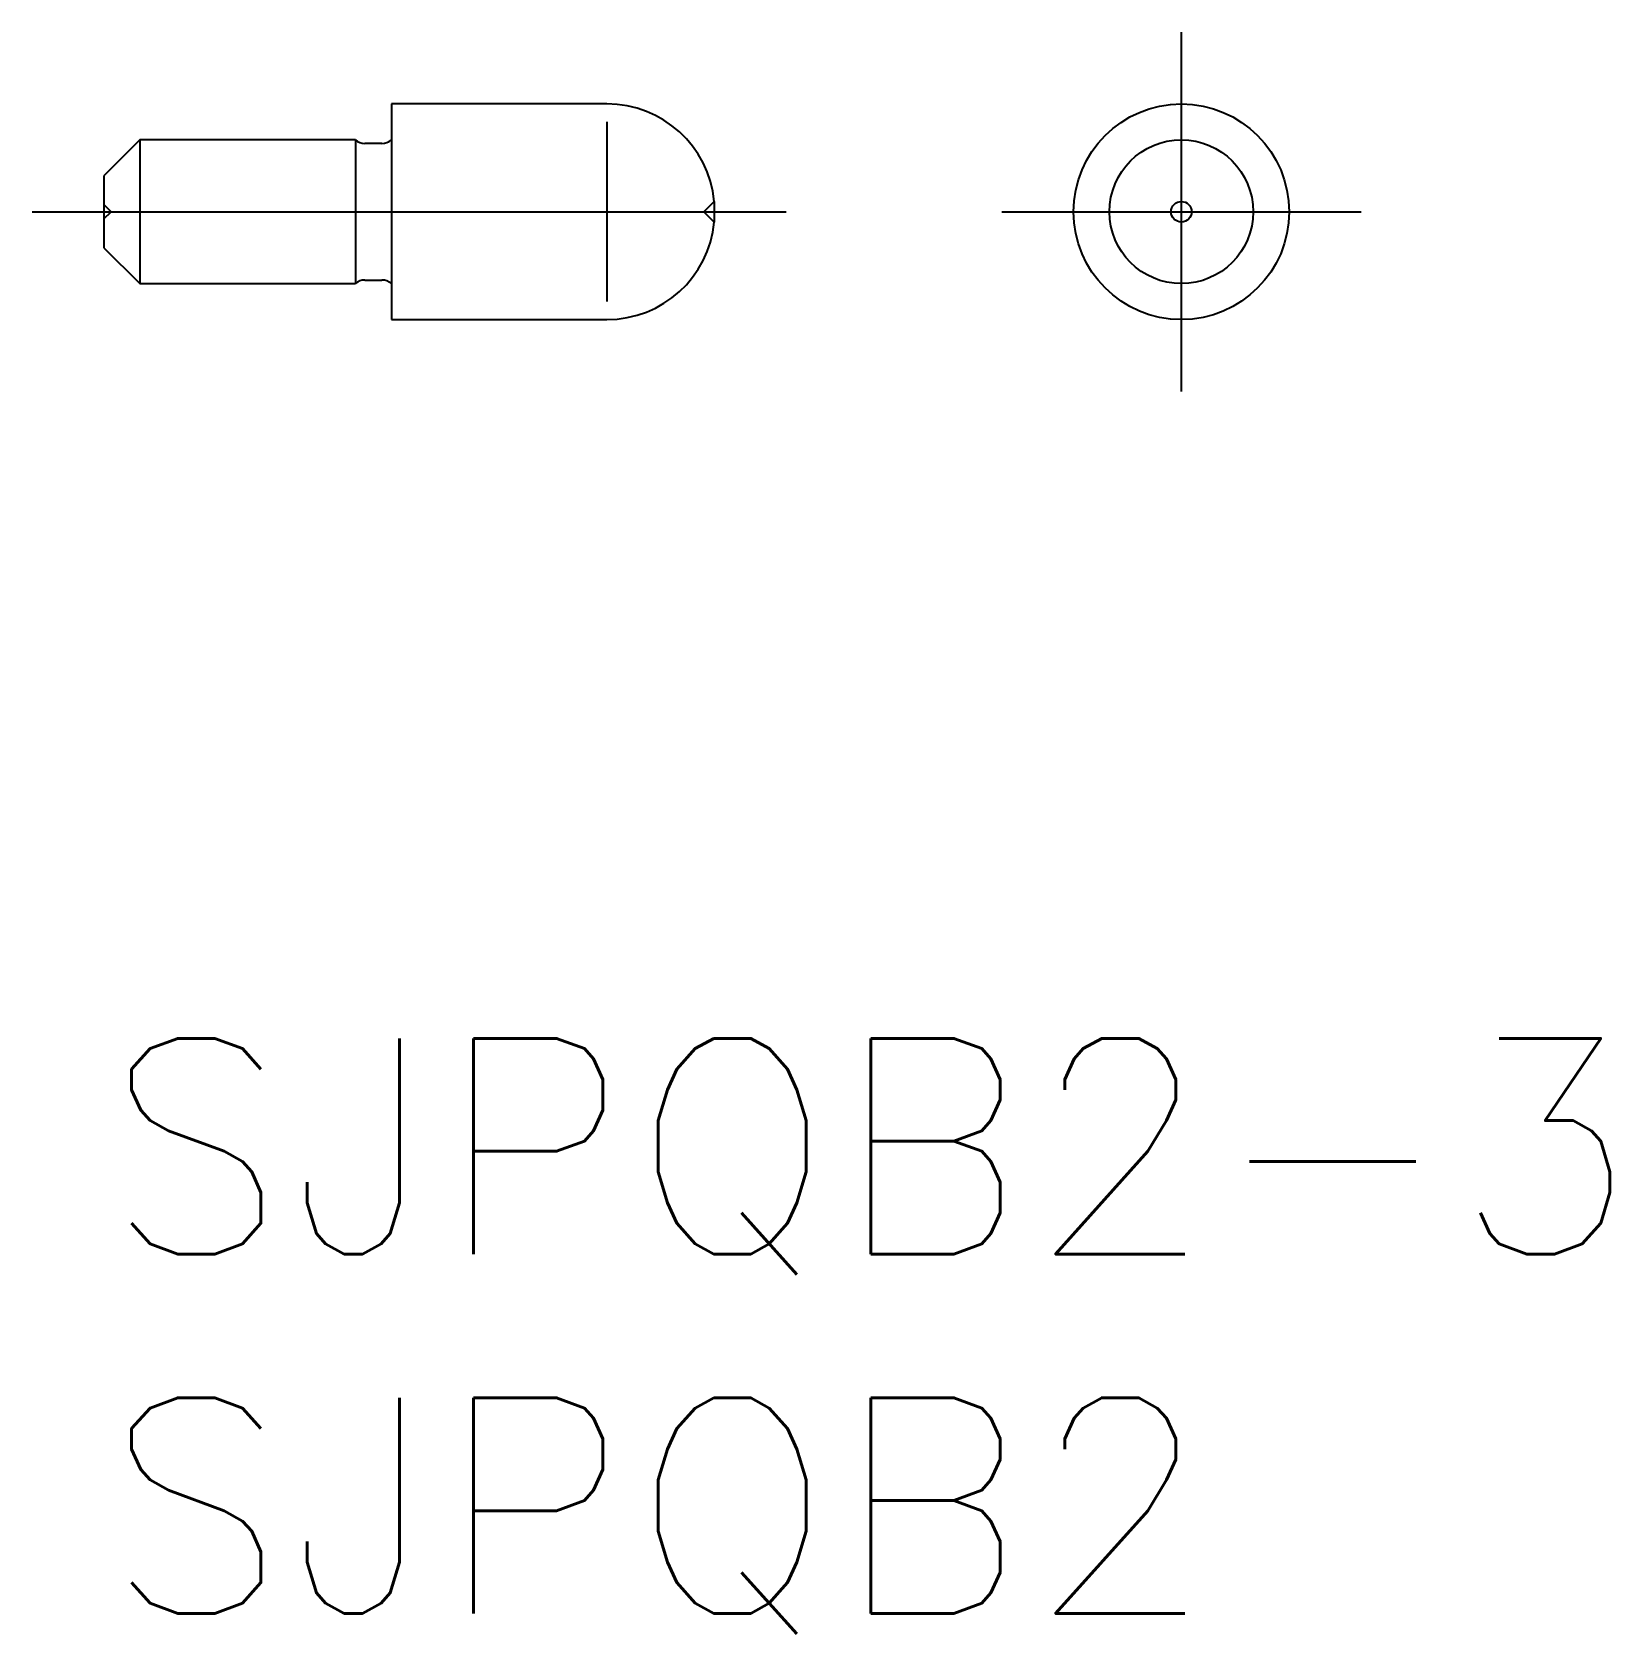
# Model space of a CAD drawing. Extents: x -1 to 21, y -8.3 to 14.
import ezdxf

# ---------------------------------------------------------------- set-up
doc = ezdxf.new("R2010")
doc.units = 0
doc.header["$LTSCALE"] = 0.5
doc.linetypes.add('CENTER', pattern=[50.8, 31.75, -6.35, 6.35, -6.35])
doc.linetypes.add('DASHED', pattern=[19.05, 12.7, -6.35])
for name, color, linetype in [('MSM_CENTER', 1, 'CENTER'), ('MSM_CONTINUOUS', 7, 'CONTINUOUS'), ('MSM_DASHED', 4, 'DASHED'), ('MSM_NARROW', 5, 'CONTINUOUS'), ('MSM_PART_NUMBER', 7, 'CONTINUOUS')]:
    doc.layers.add(name, color=color, linetype=linetype)
doc.styles.get("Standard").update_dxf_attribs({"font": 'txt.shx', "height": 0.5, "bigfont": 'bigfont.shx'})

# ---------------------------------------------------------------- blocks, each defined once
blk = doc.blocks.new('*U15')
at = {"layer": 'MSM_PART_NUMBER'}
blk.add_text('SJPQB2-3', height=3, dxfattribs=at).set_placement((0, -3))
blk = doc.blocks.new('*U16')
at = {"layer": 'MSM_PART_NUMBER'}
blk.add_text('SJPQB2', height=3, dxfattribs=at).set_placement((0, -8))

msp = doc.modelspace()

# ---------------------------------------------------------------- linework, layer by layer
at = {"layer": 'MSM_CENTER'}
for p, q in [((14.993, 9), (14.993, 14)), ((-1, 11.5), (9.493, 11.5)), ((12.493, 11.5), (17.493, 11.5))]:
    msp.add_line(p, q, dxfattribs=at)
at = {"layer": 'MSM_CONTINUOUS'}
for p, q in [((7, 13), (4, 13)), ((4, 13), (4, 10)), ((0.5, 12.5), (0, 12)), ((3.5, 12.5), (0.5, 12.5)), ((0.5, 12.5), (0.5, 10.5)), ((3.5, 12.5), (3.5, 10.5)), ((3.868, 12.45), (3.632, 12.45)), ((0, 12), (0, 11)), ((8.493, 11.643), (8.493, 11.357)), ((0, 11), (0.5, 10.5)), ((0.5, 10.5), (3.5, 10.5)), ((3.632, 10.55), (3.868, 10.55)), ((4, 10), (7, 10))]:
    msp.add_line(p, q, dxfattribs=at)
for radius in [1.5, 0.143]:
    msp.add_circle((14.993, 11.5), radius, dxfattribs=at)
for centre, radius, start, end in [((7, 11.5), 1.5, 5.4764, 90), ((3.632, 12.65), 0.2, 228.5904, 270), ((3.868, 12.65), 0.2, 270, 311.4096), ((7, 11.5), 1.5, 270, 354.5236), ((3.632, 10.35), 0.2, 90, 131.4096), ((3.868, 10.35), 0.2, 48.5904, 90)]:
    msp.add_arc(centre, radius, start, end, dxfattribs=at)
at = {"layer": 'MSM_DASHED'}
for p, q in [((0.1, 11.5), (0, 11.6)), ((8.493, 11.643), (8.35, 11.5)), ((0, 11.4), (0.1, 11.5)), ((8.35, 11.5), (8.493, 11.357))]:
    msp.add_line(p, q, dxfattribs=at)
msp.add_circle((14.993, 11.5), 1, dxfattribs=at)
at = {"layer": 'MSM_NARROW'}
msp.add_line((7, 12.75), (7, 10.25), dxfattribs=at)

# ---------------------------------------------------------------- block references
at = {"layer": 'MSM_CONTINUOUS'}
for name in ['*U15', '*U16']:
    msp.add_blockref(name, (0, 0), dxfattribs=at)

doc.saveas('drawing.dxf')
